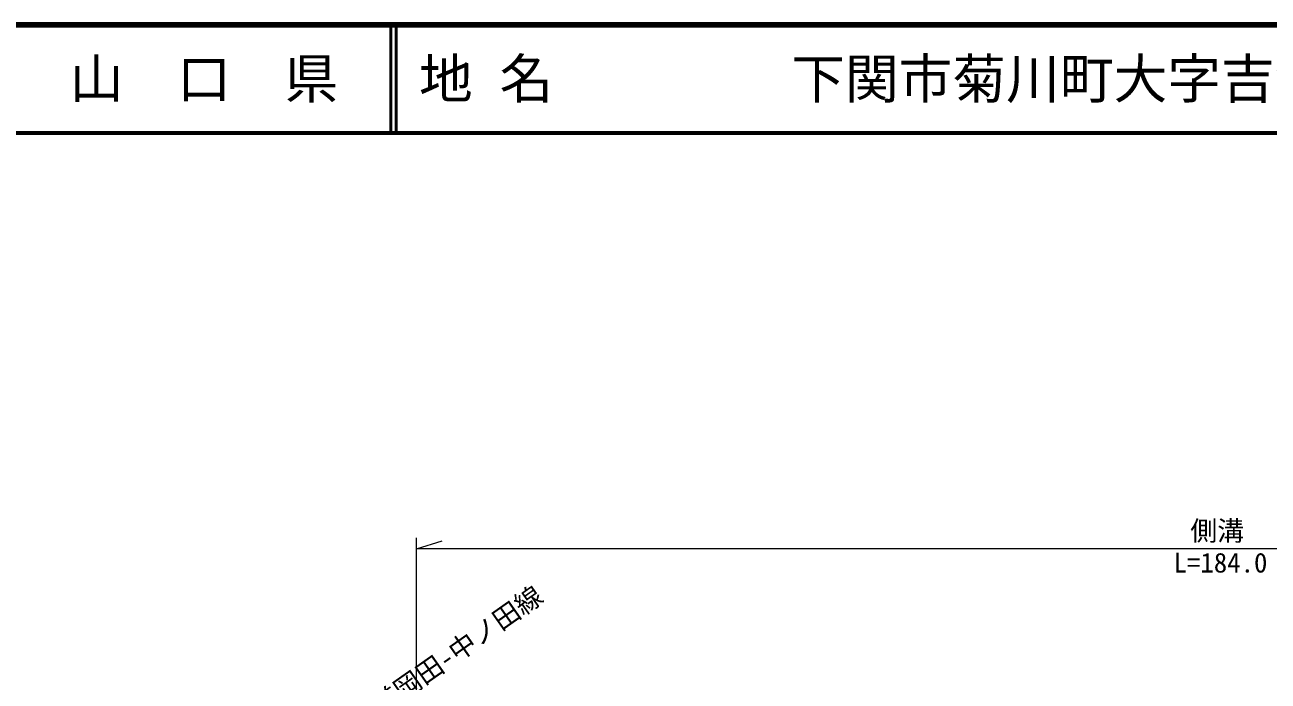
# Model space of a CAD drawing. Units: millimetres, scale not verified. Extents: x 40000 to 680000, y 20000 to 380000.
# Drawn here: x 333702 to 449408, y 318974 to 380000 of the extents above; entities that cross this region are included whole.
import ezdxf
from ezdxf.enums import TextEntityAlignment as Align

# ---------------------------------------------------------------- set-up
doc = ezdxf.new("R2010")
doc.units = ezdxf.units.MM
doc.header["$LTSCALE"] = 1000
for name, color, linetype, lineweight in [('M-BGD', 7, 'Continuous', 13), ('M-STR-HTXT', 7, 'Continuous', 13), ('M-TTL', 2, 'Continuous', 140), ('M-TTL-BAND', 7, 'Continuous', 25), ('M-TTL-LINE', 7, 'Continuous', 50), ('M-TTL-TXT', 7, 'Continuous', 13)]:
    doc.layers.add(name, color=color, linetype=linetype, lineweight=lineweight)
doc.styles.add('ＭＳ ゴシック', font='')
doc.styles.get('ＭＳ ゴシック').set_extended_font_data('MS Gothic')

msp = doc.modelspace()

# ---------------------------------------------------------------- linework, layer by layer
at = {"layer": 'M-STR-HTXT'}
for p, q in [((370163, 291072), (370163, 332286)), ((370163, 331286), (372554, 332034)), ((519737, 331286), (370163, 331286))]:
    msp.add_line(p, q, dxfattribs=at)
at = {"layer": 'M-TTL'}
msp.add_line((680000, 380000), (40000, 380000), dxfattribs=at)
at = {"layer": 'M-TTL-BAND', "lineweight": 50}
msp.add_line((58078, 369912), (579089, 369912), dxfattribs=at)
at = {"layer": 'M-TTL-LINE'}
for p, q in [((367750, 380000), (367750, 370000)), ((368250, 380000), (368250, 370000)), ((40000, 370000), (680000, 370000))]:
    msp.add_line(p, q, dxfattribs=at)

# ---------------------------------------------------------------- texts
at = {"layer": 'M-BGD', "style": 'ＭＳ ゴシック'}
msp.add_text('市道岡田-中ノ田線', height=1833, rotation=35.17, dxfattribs=at).set_placement((365050, 313785), align=Align.BOTTOM_LEFT)
at = {"layer": 'M-STR-HTXT', "style": 'ＭＳ ゴシック'}
for s, p in [('側溝', (444667, 331488)), ('L=184.0', (444975, 328522))]:
    msp.add_text(s, height=1833, dxfattribs=at).set_placement(p, align=Align.BOTTOM_CENTER)
at = {"layer": 'M-TTL-TXT', "style": 'ＭＳ ゴシック'}
msp.add_text('山\u3000口\u3000県', height=3666, dxfattribs=at).set_placement((350375, 375000), align=Align.MIDDLE_CENTER)
for s, p in [('地 名', (370380, 375000)), ('下関市菊川町大字吉賀\u3000大字楢崎', (405024, 375000))]:
    msp.add_text(s, height=3666, dxfattribs=at).set_placement(p, align=Align.MIDDLE_LEFT)

doc.saveas('drawing.dxf')
